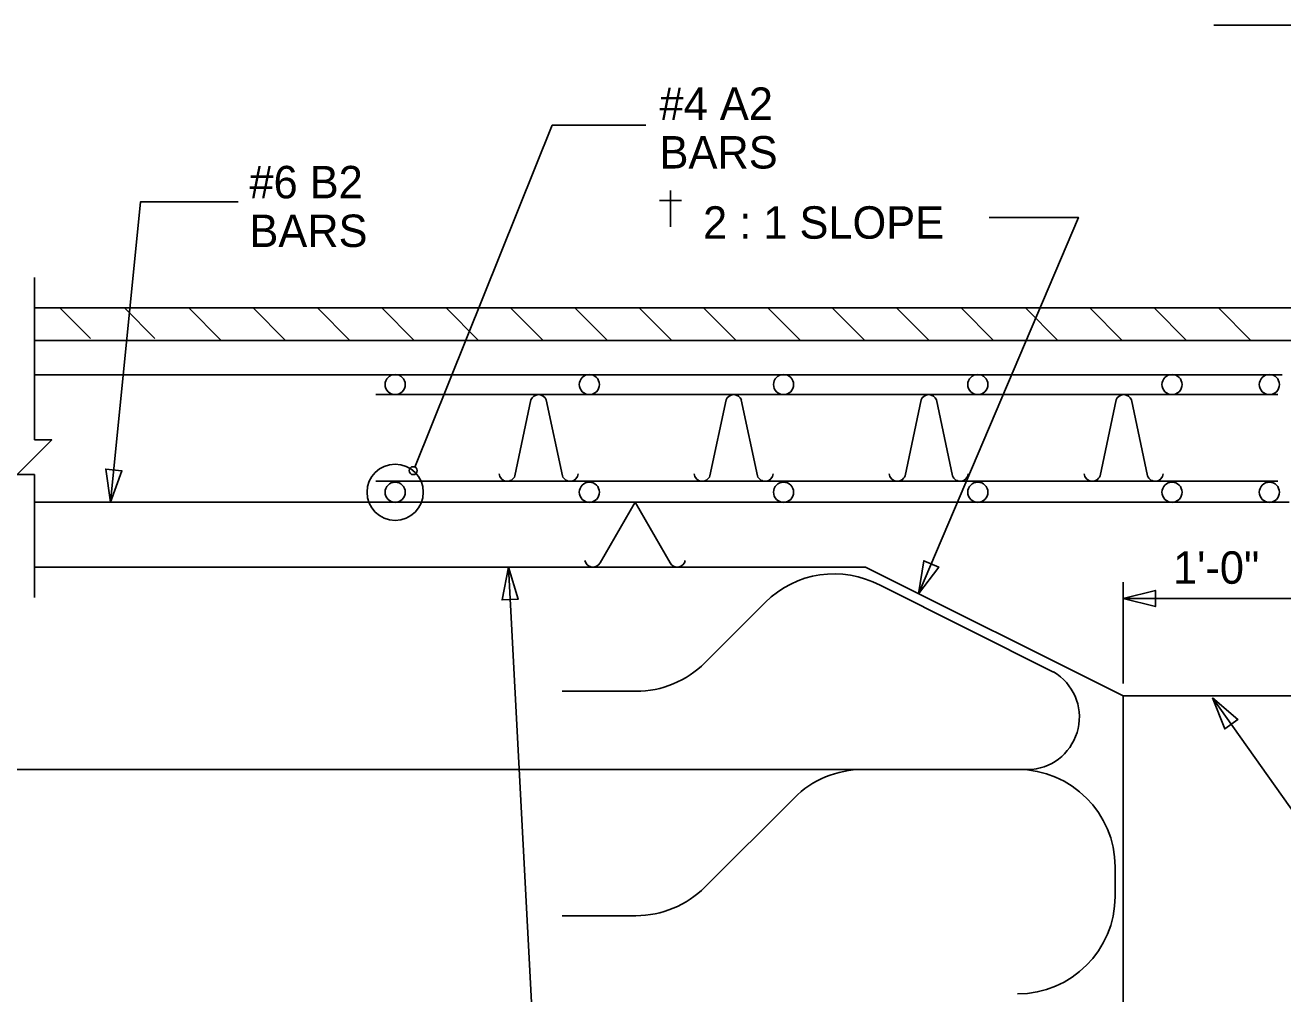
# Model space of a CAD drawing. Extents: x 0 to 191, y 0 to 92.
# Drawn here: x 108.99 to 157.47, y 50.74 to 88.08 of the extents above; entities that cross this region are included whole.
import ezdxf

# ---------------------------------------------------------------- set-up
doc = ezdxf.new("R2010")
doc.units = 0
for name, color, linetype in [('Arrowhead Terminators', 7, 'Continuous'), ('Dimension Lines', 7, 'Continuous'), ('Mis Object Lines', 7, 'Continuous'), ('Rebar Lines', 7, 'Continuous'), ('Text', 7, 'Continuous')]:
    doc.layers.add(name, color=color, linetype=linetype)

msp = doc.modelspace()

# ---------------------------------------------------------------- linework, layer by layer
at = {"layer": 'Arrowhead Terminators'}
for points in [[(112.279, 69.687), (112.714, 70.9), (112.092, 70.963)], [(143.426, 66.16), (144.203, 67.189), (143.627, 67.434)], [(127.615, 67.186), (127.369, 65.921), (127.994, 65.954)], [(151.306, 65.977), (152.557, 65.665), (152.557, 66.29)], [(154.755, 62.154), (155.224, 60.953), (155.734, 61.315)]]:
    msp.add_lwpolyline(points, close=True, dxfattribs=at)
at = {"layer": 'Dimension Lines'}
for p, q in [((158.824, 88.078), (154.811, 88.078)), ((151.306, 62.703), (151.306, 66.611)), ((151.306, 65.977), (158.824, 65.977))]:
    msp.add_line(p, q, dxfattribs=at)
for points in [[(124.006, 71.046), (129.303, 84.218), (132.906, 84.218)], [(117.196, 81.271), (113.437, 81.271), (112.279, 69.687)], [(143.426, 66.16), (149.587, 80.67), (146.146, 80.67)], [(127.615, 67.186), (128.752, 45.798), (126.363, 45.798)], [(174.301, 38.317), (171.659, 38.317), (154.755, 62.154)]]:
    msp.add_lwpolyline(points, dxfattribs=at)
for centre, radius in [((123.249, 70.072), 1.084), ((123.944, 70.905), 0.154)]:
    msp.add_circle(centre, radius, dxfattribs=at)
at = {"layer": 'Mis Object Lines'}
for p, q in [((109.351, 72.089), (109.351, 78.347)), ((158.561, 77.177), (109.351, 77.177)), ((110.33, 77.177), (111.511, 75.996)), ((112.811, 77.177), (113.992, 75.996)), ((115.292, 77.177), (116.545, 75.924)), ((117.772, 77.177), (119.026, 75.924)), ((120.253, 77.177), (121.507, 75.924)), ((122.734, 77.177), (123.988, 75.924)), ((125.215, 77.177), (126.468, 75.924)), ((127.696, 77.177), (128.949, 75.924)), ((130.176, 77.177), (131.43, 75.924)), ((132.657, 77.177), (133.911, 75.924)), ((135.138, 77.177), (136.392, 75.924)), ((137.619, 77.177), (138.872, 75.924)), ((140.1, 77.177), (141.353, 75.924)), ((142.58, 77.177), (143.834, 75.924)), ((145.061, 77.177), (146.314, 75.924)), ((147.542, 77.177), (148.795, 75.924)), ((150.022, 77.177), (151.276, 75.924)), ((152.503, 77.177), (153.757, 75.924)), ((154.984, 77.177), (156.238, 75.924)), ((109.351, 75.924), (158.824, 75.924)), ((109.349, 66.016), (109.349, 70.76)), ((109.349, 67.186), (141.373, 67.186)), ((151.306, 62.219), (141.373, 67.186)), ((151.306, 62.219), (158.824, 62.219)), ((151.306, 45.904), (151.306, 62.219))]:
    msp.add_line(p, q, dxfattribs=at)
msp.add_lwpolyline([(109.351, 72.089), (110.014, 72.089), (108.685, 70.76), (109.349, 70.76)], dxfattribs=at)
at = {"layer": 'Rebar Lines'}
for p, q in [((109.351, 74.593), (157.436, 74.593)), ((122.51, 73.835), (157.274, 73.835)), ((127.867, 70.704), (128.485, 73.629)), ((129.075, 73.629), (129.694, 70.704)), ((135.384, 70.704), (136.003, 73.629)), ((136.592, 73.629), (137.211, 70.704)), ((142.902, 70.704), (143.52, 73.629)), ((144.11, 73.629), (144.729, 70.704)), ((150.419, 70.704), (151.038, 73.629)), ((151.627, 73.629), (152.246, 70.704)), ((122.51, 70.498), (157.274, 70.498)), ((109.349, 69.687), (157.713, 69.687)), ((131.151, 67.353), (132.499, 69.687)), ((132.499, 69.687), (133.846, 67.353)), ((141.942, 66.485), (148.63, 63.144)), ((135.189, 63.501), (137.515, 65.827)), ((129.69, 62.4), (132.531, 62.4)), ((143.235, 59.387), (32.793, 59.387)), ((141.281, 59.387), (147.796, 59.387)), ((135.189, 54.852), (138.624, 58.286)), ((150.998, 55.629), (150.998, 54.496)), ((129.69, 53.751), (132.531, 53.751))]:
    msp.add_line(p, q, dxfattribs=at)
for centre in [(123.249, 74.223), (130.735, 74.223), (138.222, 74.223), (145.708, 74.223), (153.194, 74.223), (156.947, 74.223), (123.249, 70.072), (130.735, 70.072), (138.222, 70.072), (145.708, 70.072), (153.194, 70.072), (156.947, 70.072)]:
    msp.add_circle(centre, 0.388, dxfattribs=at)
for centre, radius, start, end in [((128.78, 73.522), 0.314, 20.0015, 159.9985), ((136.298, 73.522), 0.314, 20.0015, 159.9985), ((143.815, 73.522), 0.314, 20.0015, 159.9985), ((151.333, 73.522), 0.314, 20.0015, 159.9985), ((127.572, 70.811), 0.314, 185.3468, 339.9755), ((129.99, 70.812), 0.314, 200.0245, 354.3354), ((135.089, 70.811), 0.314, 185.3468, 339.9755), ((137.507, 70.812), 0.314, 200.0245, 354.3354), ((142.607, 70.811), 0.314, 185.3468, 339.9755), ((145.025, 70.812), 0.314, 200.0245, 354.3354), ((150.124, 70.811), 0.314, 185.3468, 339.9755), ((152.542, 70.812), 0.314, 200.0245, 354.3354), ((130.874, 67.5), 0.314, 190.1371, 331.9755), ((134.123, 67.5), 0.314, 208.0245, 349.8629), ((140.172, 63.17), 3.758, 61.9064, 135), ((132.531, 66.158), 3.758, 270, 315.0094), ((147.596, 61.403), 2.026, 275.6647, 59.3017), ((141.281, 55.629), 3.758, 90, 135), ((147.24, 55.629), 3.758, 0, 90), ((132.531, 57.508), 3.758, 270, 315.0094), ((147.24, 54.496), 3.758, 270, 359.9981)]:
    msp.add_arc(centre, radius, start, end, dxfattribs=at)
at = {"layer": 'Text'}
for p, q in [((133.862, 80.304), (133.862, 81.709)), ((133.443, 81.319), (134.282, 81.319))]:
    msp.add_line(p, q, dxfattribs=at)

# ---------------------------------------------------------------- texts
for s, height, p in [('#4 A2', 1.2501, (133.441, 84.427)), ('BARS', 1.2501, (133.441, 82.552)), ('#6 B2', 1.2501, (117.632, 81.402)), ('2 : 1 SLOPE', 1.25006, (135.117, 79.846)), ('BARS', 1.2501, (117.632, 79.526)), ('1\'-0"', 1.2501, (153.232, 66.546))]:
    msp.add_text(s, height=height, dxfattribs=at).set_placement(p)

doc.saveas('drawing.dxf')
